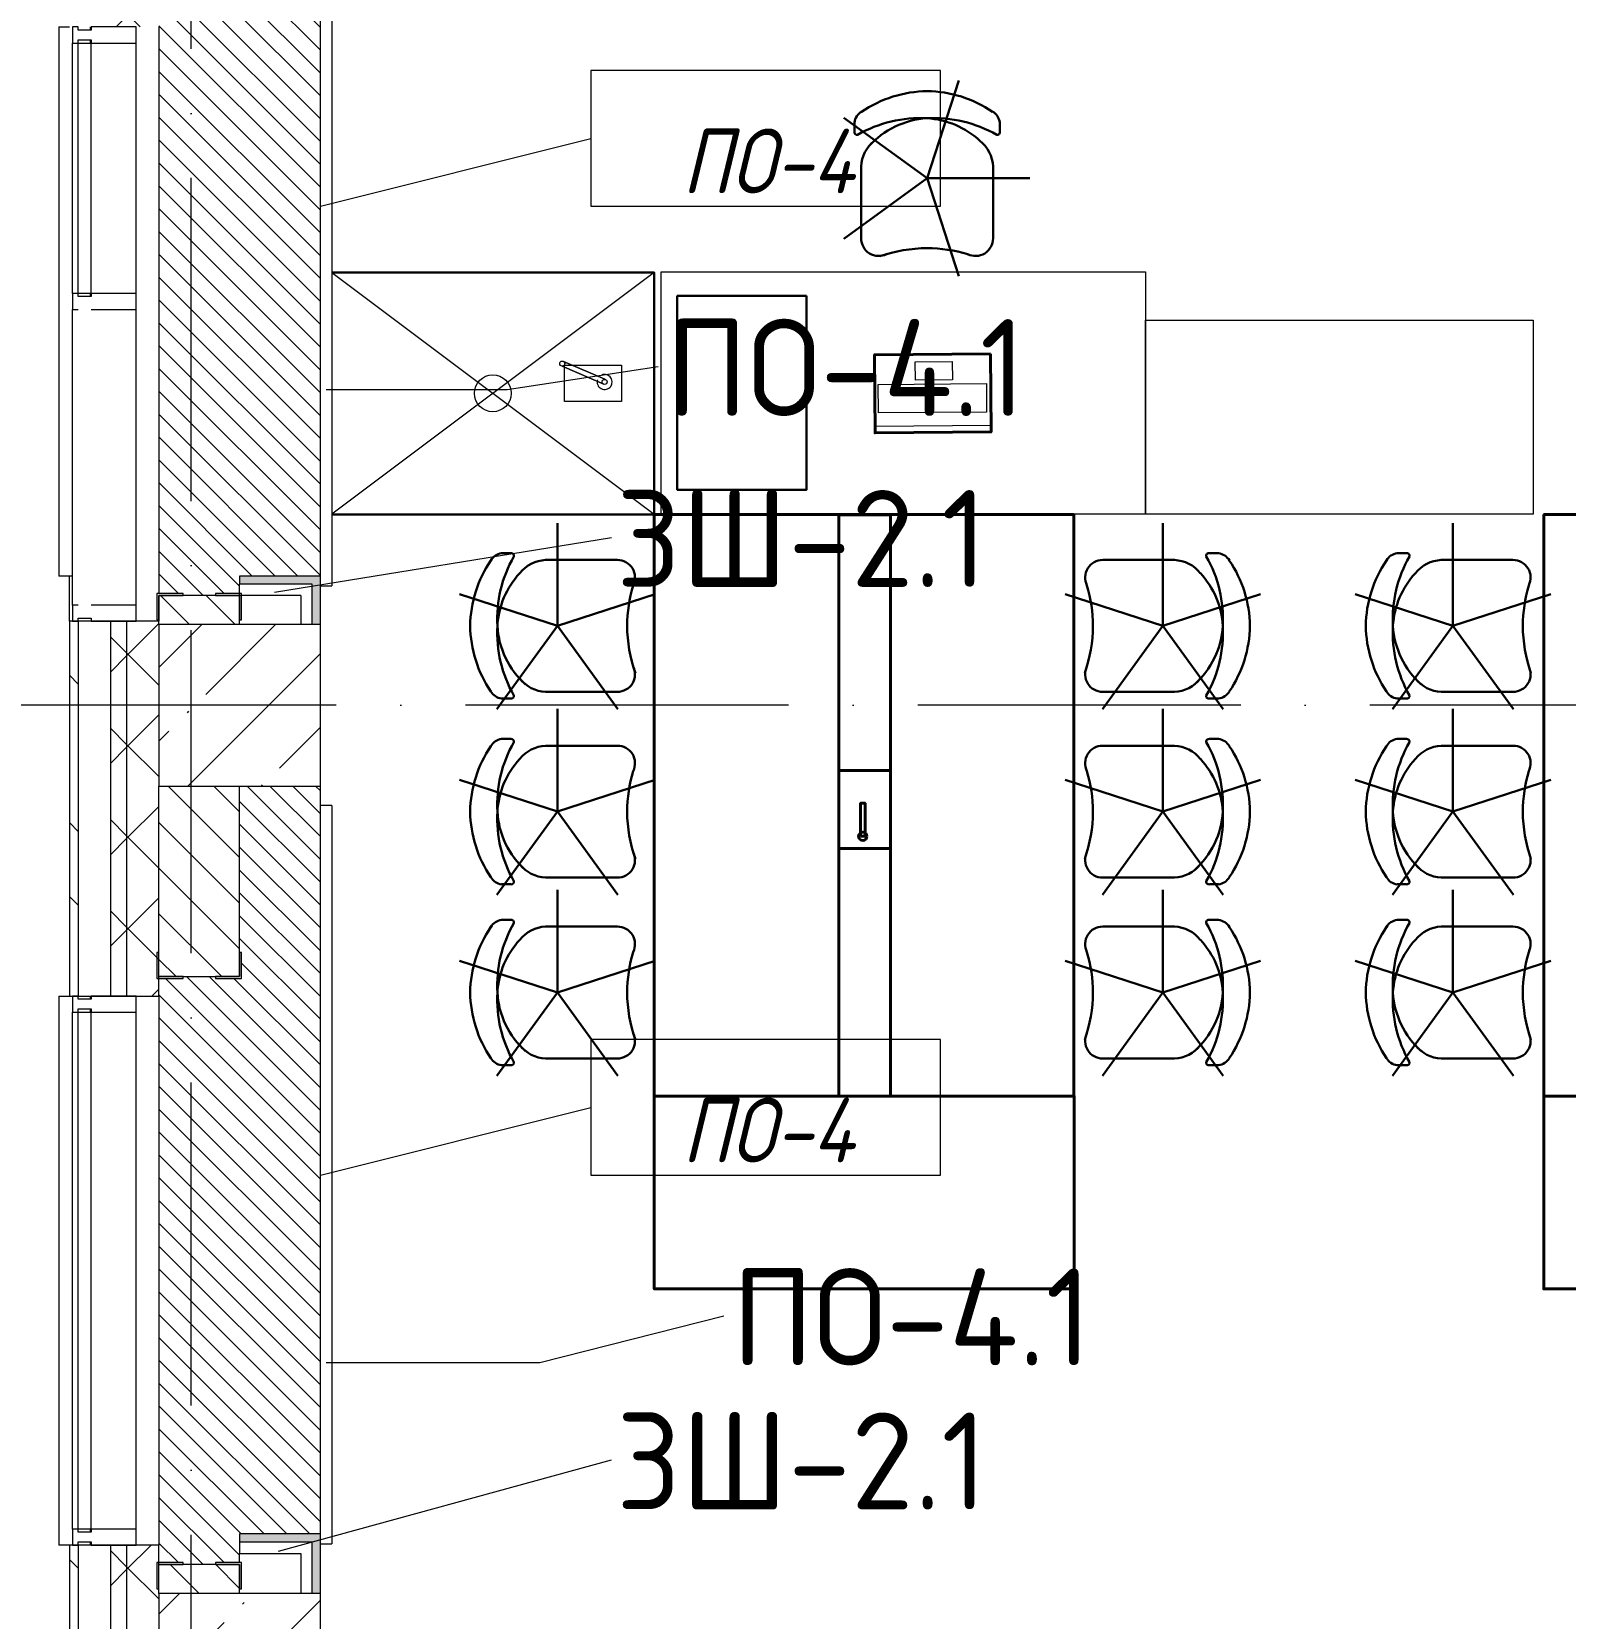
# Model space of a CAD drawing. Header units: millimetres. Extents: x -6467 to 105918, y -7090 to 92481.
# Drawn here: x -2844 to 1905, y 32655 to 37566 of the extents above; entities that cross this region are included whole.
import ezdxf

# ---------------------------------------------------------------- set-up
doc = ezdxf.new("R2010")
doc.units = ezdxf.units.MM
doc.linetypes.add('50_200_ШТРИХ_1Т_ш5_п1_п1_', pattern=[1400, 1000, -200, 0, -200])
doc.linetypes.add('IMPORT-200_ШТРИХ__ш1_п0_6_ _4_', pattern=[128000, 80000, -48000])
for name, color, linetype, lineweight in [('A-FLOR', 7, 'Continuous', 9), ('A-FLOR-IDEN', 7, 'Continuous', 9), ('A-GLAZ', 7, 'Continuous', 5), ('A-GLAZ-CWMG', 7, 'Continuous', 9), ('A-GLAZ-CWMG-1', 7, 'Continuous', 20), ('A-WALL', 7, 'Continuous', 5), ('A-WALL-FNSH-1', 7, 'Continuous', 5), ('A-WALL-IDEN', 7, 'Continuous', 9), ('I-WALL', 7, 'Continuous', 5), ('S-COLS', 7, 'Continuous', 9), ('S-COLS-1', 7, 'Continuous', 5)]:
    doc.layers.add(name, color=color, linetype=linetype, lineweight=lineweight)
for name, color, linetype, lineweight, true_color in [('A-FLOR-PATT-1', 7, 'Continuous', 5, 0xd61c12), ('A-GENM-1', 7, 'Continuous', 9, 0xaaaaaa), ('A-GENM-2', 7, 'Continuous', 20, 0xaaaaaa), ('A-WALL-1', 7, 'Continuous', 5, 0x77b143), ('A-WALL-3', 7, 'Continuous', 5, 0x787878), ('мебель 2 этаж-1', 7, 'Continuous', 40, 0xaaaaaa), ('Оси-3', 7, '50_200_ШТРИХ_1Т_ш5_п1_п1_', 9, 0xaaaaaa), ('ТХ_функционал-15', 7, 'IMPORT-200_ШТРИХ__ш1_п0_6_ _4_', 30, 0xaaaaaa), ('ТХ_функционал-16', 7, 'Continuous', 5, 0xaaaaaa), ('ТХ_функционал-2', 7, 'Continuous', 40, 0xaaaaaa), ('ТХ_функционал-4', 7, 'Continuous', 20, 0xaaaaaa), ('ТХ_функционал-9', 7, 'Continuous', 30, 0xaaaaaa)]:
    doc.layers.add(name, color=color, linetype=linetype, lineweight=lineweight, true_color=true_color)
doc.styles.add('GOST Common', font='GOST_Common.ttf', dxfattribs={"height": 300})
doc.styles.add('GOST Common_I', font='GOST_Common Italic.ttf', dxfattribs={"width": 0.9, "height": 200})
pattern_1 = [(45, (0, 0), (-141.42136, 141.42136), []), (135, (0, 0), (-141.42136, -141.42136), [])]

# ---------------------------------------------------------------- blocks, each defined once
blk = doc.blocks.new('BSC_Колонна _Прямоугольная - 500х500-V59-АИ_План этажа Радиаторы_2')
at = {"layer": 'S-COLS-1'}
h = blk.add_hatch(dxfattribs=at)
h.set_pattern_fill('FP_87', color=256, style=0, pattern_type=2)
h.set_pattern_definition([(45, (2200, -32481.04), (-228.0985, 228.0985), []), (45, (2428.1, -32481.04), (-228.0985, 228.0985), [403.225, -80.645, 6.706, -73.939])])
h.paths.add_polyline_path([(-250, -250), (250, -250), (250, 250), (-250, 250)])
for p, q in [((250, 250), (-250, 250)), ((-250, 250), (-250, -250)), ((250, -250), (250, 250)), ((-250, -250), (250, -250))]:
    blk.add_line(p, q, dxfattribs=at)
blk = doc.blocks.new('BSC_Колонна _Прямоугольная - 500х500-V63-АИ_План этажа Радиаторы_2')
at = {"layer": 'S-COLS-1'}
h = blk.add_hatch(dxfattribs=at)
h.set_pattern_fill('FP_91', color=256, style=0, pattern_type=2)
h.set_pattern_definition([(45, (2200, -35481.04), (-228.0985, 228.0985), []), (45, (2428.1, -35481.04), (-228.0985, 228.0985), [403.225, -80.645, 6.706, -73.939])])
h.paths.add_polyline_path([(-250, -250), (250, -250), (250, 250), (-250, 250), (-250, 107.4)])
for p, q in [((250, 250), (-250, 250)), ((-250, 250), (-250, -250)), ((250, -250), (250, 250)), ((-250, -250), (250, -250))]:
    blk.add_line(p, q, dxfattribs=at)
blk = doc.blocks.new('Прямоугольный импост - Импост структурный с накладкой - 180мм-22437098-АИ_План этажа Радиаторы_2')
at = {"layer": 'A-GLAZ-CWMG-1'}
for p, q in [((-50, 0), (-50, 17)), ((-50, 17), (0, 17)), ((-40, 0), (-50, 0)), ((-40, -40), (-40, 0)), ((0, 0), (-10, 0)), ((-10, 0), (-10, -40)), ((0, 17), (0, 0)), ((-50, -180), (-50, -40)), ((-50, -40), (-40, -40)), ((-10, -40), (0, -40)), ((0, -40), (0, -180)), ((0, -180), (-50, -180))]:
    blk.add_line(p, q, dxfattribs=at)
blk = doc.blocks.new('Прямоугольный импост - Импост структурный с накладкой - 180мм-22437099-АИ_План этажа Радиаторы_2')
at = {"layer": 'A-GLAZ-CWMG-1'}
for p, q in [((0, 17), (-50, 17)), ((-50, 17), (-50, 0)), ((-50, 0), (-40, 0)), ((-40, 0), (-40, -40)), ((-10, -40), (-10, 0)), ((-10, 0), (0, 0)), ((0, 0), (0, 17)), ((-40, -40), (-50, -40)), ((-50, -40), (-50, -180)), ((0, -40), (-10, -40)), ((0, -180), (0, -40)), ((-50, -180), (0, -180))]:
    blk.add_line(p, q, dxfattribs=at)
blk = doc.blocks.new('Прямоугольный импост - Импост структурный с накладкой - 180мм-V235-АИ_План этажа Радиаторы_2')
at = {"layer": 'A-GLAZ-CWMG'}
for p, q in [((-2717, 56231), (-2717, 57831)), ((-2700, 57831), (-2660, 57831)), ((-2700, 56231), (-2700, 57831)), ((-2660, 56231), (-2660, 57831)), ((-2520, 56231), (-2520, 57831)), ((-2660, 56231), (-2700, 56231))]:
    blk.add_line(p, q, dxfattribs=at)
blk = doc.blocks.new('Прямоугольный импост - Импост структурный с накладкой - 180мм-22437111-АИ_План этажа Радиаторы_2')
at = {"layer": 'A-GLAZ-CWMG-1'}
for p, q in [((-50, 0), (-50, 17)), ((-50, 17), (0, 17)), ((0, 0), (-10, 0)), ((-10, 0), (-10, -40)), ((0, 17), (0, 0)), ((-50, -180), (-50, -40)), ((-10, -40), (0, -40)), ((0, -40), (0, -180)), ((0, -180), (-50, -180))]:
    blk.add_line(p, q, dxfattribs=at)
blk = doc.blocks.new('Прямоугольный импост - Импост структурный с накладкой - 180мм-22071093-АИ_План этажа Радиаторы_2')
at = {"layer": 'A-GLAZ-CWMG'}
for p, q in [((23480, 63231), (23480, 64006)), ((23497, 64006), (23537, 64006)), ((23497, 63231), (23497, 64006)), ((23537, 63231), (23537, 64006)), ((23677, 63231), (23677, 64006)), ((23537, 63231), (23497, 63231))]:
    blk.add_line(p, q, dxfattribs=at)
blk = doc.blocks.new('Прямоугольный импост - Импост структурный с накладкой - 180мм-27544299-АИ_План этажа Радиаторы_2')
at = {"layer": 'A-GLAZ-CWMG'}
for p, q in [((-2717, 35791), (-2717, 36706)), ((-2520, 35791), (-2520, 36706))]:
    blk.add_line(p, q, dxfattribs=at)
blk = doc.blocks.new('Прямоугольный импост - Импост структурный с накладкой - 180мм-V237-АИ_План этажа Радиаторы_2')
at = {"layer": 'A-GLAZ-CWMG-1'}
for p, q in [((-25, 0), (-25, 17)), ((-25, 17), (25, 17)), ((-15, 0), (-25, 0)), ((-15, -40), (-15, 0)), ((25, 17), (25, 0)), ((-25, -180), (-25, -40)), ((-25, -40), (-15, -40)), ((25, -40), (25, -180)), ((25, -180), (-25, -180))]:
    blk.add_line(p, q, dxfattribs=at)
blk = doc.blocks.new('Прямоугольный импост - Импост структурный с накладкой - 180мм-22437157-АИ_План этажа Радиаторы_2')
at = {"layer": 'A-GLAZ-CWMG-1'}
for p, q in [((0, 17), (-50, 17)), ((-50, 17), (-50, 0)), ((-50, 0), (-40, 0)), ((-40, 0), (-40, -40)), ((-10, -40), (-10, 0)), ((-10, 0), (0, 0)), ((0, 0), (0, 17)), ((-40, -40), (-50, -40)), ((-50, -40), (-50, -180)), ((0, -40), (-10, -40)), ((0, -180), (0, -40)), ((-50, -180), (0, -180))]:
    blk.add_line(p, q, dxfattribs=at)
blk = doc.blocks.new('Фахверк _газобетон торцы_253 - Фахверк _газобетон торцы_-25571800-АИ_План этажа Радиаторы_2')
at = {"layer": 'A-GENM-2'}
for p, q in [((89406, 11134.7), (89325, 11134.7)), ((89325, 11134.7), (89325, 11128.7)), ((89325, 11128.7), (89400, 11128.7)), ((89400, 11128.7), (89400, 11053.7)), ((89406, 11053.7), (89406, 11134.7)), ((89400, 11053.7), (89406, 11053.7)), ((89400, 10953.7), (89400, 10878.7)), ((89406, 10953.7), (89400, 10953.7)), ((89406, 10872.7), (89406, 10953.7)), ((89400, 10878.7), (89325, 10878.7)), ((89325, 10878.7), (89325, 10872.7)), ((89325, 10872.7), (89406, 10872.7))]:
    blk.add_line(p, q, dxfattribs=at)
blk = doc.blocks.new('Фахверк _газобетон торцы_255 - Фахверк _газобетон торцы_-25571840-АИ_План этажа Радиаторы_2')
at = {"layer": 'A-GENM-2'}
for p, q in [((89406, 11134.7), (89325, 11134.7)), ((89325, 11134.7), (89325, 11128.7)), ((89325, 11128.7), (89400, 11128.7)), ((89400, 11128.7), (89400, 11053.7)), ((89406, 11053.7), (89406, 11134.7)), ((89400, 11053.7), (89406, 11053.7)), ((89400, 10953.7), (89400, 10878.7)), ((89406, 10953.7), (89400, 10953.7)), ((89406, 10872.7), (89406, 10953.7)), ((89400, 10878.7), (89325, 10878.7)), ((89325, 10878.7), (89325, 10872.7)), ((89325, 10872.7), (89406, 10872.7))]:
    blk.add_line(p, q, dxfattribs=at)
blk = doc.blocks.new('Фахверк _газобетон торцы_256 - Фахверк _газобетон торцы_-25571860-АИ_План этажа Радиаторы_2')
at = {"layer": 'A-GENM-2'}
for p, q in [((89406, 11134.7), (89325, 11134.7)), ((89325, 11134.7), (89325, 11128.7)), ((89325, 11128.7), (89400, 11128.7)), ((89400, 11128.7), (89400, 11053.7)), ((89406, 11053.7), (89406, 11134.7)), ((89400, 11053.7), (89406, 11053.7)), ((89400, 10953.7), (89400, 10878.7)), ((89406, 10953.7), (89400, 10953.7)), ((89406, 10872.7), (89406, 10953.7)), ((89400, 10878.7), (89325, 10878.7)), ((89325, 10878.7), (89325, 10872.7)), ((89325, 10872.7), (89406, 10872.7))]:
    blk.add_line(p, q, dxfattribs=at)
blk = doc.blocks.new('Отлив_СКБ - Отлив витража-V400-АИ_План этажа Радиаторы_2')
at = {"layer": 'A-GLAZ'}
for p, q in [((0, 57), (0, 100)), ((1700, 100), (0, 100)), ((1700, 100), (1700, 67)), ((865, 2), (875, 2)), ((1650, 2), (1660, 2)), ((1690, 2), (1700, 2))]:
    blk.add_line(p, q, dxfattribs=at)
blk = doc.blocks.new('Отлив_СКБ - Отлив витража-V396-АИ_План этажа Радиаторы_2')
at = {"layer": 'A-GLAZ'}
for p, q in [((0, 67), (0, 100)), ((1700, 100), (0, 100)), ((1700, 100), (1700, 67)), ((0, 2), (10, 2)), ((40, 2), (50, 2)), ((1650, 2), (1660, 2)), ((1690, 2), (1700, 2))]:
    blk.add_line(p, q, dxfattribs=at)
blk = doc.blocks.new('мебель 2 этаж-28800768-АИ_План этажа Радиаторы_2')
at = {"layer": 'ТХ_функционал-15'}
for p, q in [((2192.1, 38827.5), (1934.7, 38640.5)), ((1047.3, 37441.9), (1234.3, 37184.5)), ((2921.7, 37441.9), (2734.7, 37184.5)), ((3820.3, 37441.9), (4007.3, 37184.5)), ((1047.3, 36866.9), (1234.3, 36609.5)), ((2921.7, 36866.9), (2734.7, 36609.5)), ((3820.3, 36866.9), (4007.3, 36609.5)), ((1047.3, 36306.9), (1234.3, 36049.5)), ((2921.7, 36306.9), (2734.7, 36049.5)), ((3820.3, 36306.9), (4007.3, 36049.5))]:
    blk.add_line(p, q, dxfattribs=at)
at = {"layer": 'ТХ_функционал-15', "flags": 128}
for points in [[(2290.5, 39130.1), (2192.1, 38827.5), (2510.3, 38827.5)], [(2290.5, 38524.9), (2192.1, 38827.5), (1934.7, 39014.5)], [(744.7, 37540.2), (1047.3, 37441.9), (1047.3, 37760.1)], [(3224.3, 37540.2), (2921.7, 37441.9), (2921.7, 37760.1)], [(3517.7, 37540.2), (3820.3, 37441.9), (3820.3, 37760.1)], [(1349.9, 37540.2), (1047.3, 37441.9), (860.3, 37184.5)], [(2619.1, 37540.2), (2921.7, 37441.9), (3108.7, 37184.5)], [(4122.9, 37540.2), (3820.3, 37441.9), (3633.3, 37184.5)], [(744.7, 36965.2), (1047.3, 36866.9), (1047.3, 37185.1)], [(3224.3, 36965.2), (2921.7, 36866.9), (2921.7, 37185.1)], [(3517.7, 36965.2), (3820.3, 36866.9), (3820.3, 37185.1)], [(1349.9, 36965.2), (1047.3, 36866.9), (860.3, 36609.5)], [(2619.1, 36965.2), (2921.7, 36866.9), (3108.7, 36609.5)], [(4122.9, 36965.2), (3820.3, 36866.9), (3633.3, 36609.5)], [(744.7, 36405.2), (1047.3, 36306.9), (1047.3, 36625.1)], [(3224.3, 36405.2), (2921.7, 36306.9), (2921.7, 36625.1)], [(3517.7, 36405.2), (3820.3, 36306.9), (3820.3, 36625.1)], [(1349.9, 36405.2), (1047.3, 36306.9), (860.3, 36049.5)], [(2619.1, 36405.2), (2921.7, 36306.9), (3108.7, 36049.5)], [(4122.9, 36405.2), (3820.3, 36306.9), (3633.3, 36049.5)]]:
    blk.add_lwpolyline(points, dxfattribs=at)
at = {"layer": 'ТХ_функционал-16', "flags": 128}
for points in [[(1065.9, 38260.8), (1194.1, 38205.2)], [(1062, 38245.9), (1191.1, 38190)], [(1246.3, 38136.3), (1069.3, 38136.3), (1069.3, 38249.4), (1246.3, 38249.4), (1246.3, 38136.3), (1069.3, 38136.3), (1069.3, 38249.4), (1246.3, 38249.4)]]:
    blk.add_lwpolyline(points, close=True, dxfattribs=at)
at = {"layer": 'ТХ_функционал-16'}
for centre, radius in [((1062.5, 38253.8), 7.78), ((1062.5, 38253.8), 7.78), ((847.3, 38161.9), 57.1), ((1193.6, 38197.2), 7.78), ((1193.6, 38197.2), 7.78)]:
    blk.add_circle(centre, radius, dxfattribs=at)
blk.add_arc((1193.6, 38197.2), 23.3, 162.9195, 123.9768, dxfattribs=at)
blk.add_arc((1193.6, 38197.2), 23.3, 162.9195, 123.9768, dxfattribs=at)
at = {"layer": 'ТХ_функционал-2', "flags": 128}
for points in [[(2388.4, 38284.2), (2029.4, 38281.5), (2031.2, 38039.5), (2390.2, 38042.2)], [(1985.9, 36790.6), (2000.2, 36790.6), (2000.2, 36892.8), (1985.9, 36892.8)]]:
    blk.add_lwpolyline(points, close=True, dxfattribs=at)
for points in [[(1346.5, 37786.3), (2646.5, 37786.3), (2646.5, 35986.3), (1347.4, 35986.3), (1347.4, 37786.3)], [(2078.8, 37786.2), (1918.9, 37786.2), (1918.9, 35986.3), (2079.1, 35986.3), (2079.1, 37786.2)], [(4100.5, 37786.3), (5400.5, 37786.3), (5400.5, 35986.3), (4101.4, 35986.3), (4101.4, 37786.3)], [(1919.1, 36753.2), (1919.1, 36994), (2079, 36994), (2079, 36753.2), (1919.1, 36753.2)], [(2647.4, 35987.2), (2647.4, 35389.3), (1347.4, 35389.3), (1347.4, 35986.3), (2647.4, 35986.3)], [(5401.4, 35987.2), (5401.4, 35389.3), (4101.4, 35389.3), (4101.4, 35986.3), (5401.4, 35986.3)]]:
    blk.add_lwpolyline(points, dxfattribs=at)
at = {"layer": 'ТХ_функционал-2'}
blk.add_circle((1993, 36790.6), 12.9, dxfattribs=at)
at = {"layer": 'ТХ_функционал-4'}
for p, q in [((1346.5, 38536.3), (348.5, 37787.8)), ((1346.5, 37786.3), (348.5, 38534.8)), ((2390, 38062.4), (2031.1, 38059.7))]:
    blk.add_line(p, q, dxfattribs=at)
at = {"layer": 'ТХ_функционал-4', "flags": 128}
for points in [[(2868.5, 38538.3), (2868.5, 37788.3), (1368.5, 37788.3), (1368.5, 38538.3)], [(2868.5, 37788.3), (2868.5, 38388.3), (4068.5, 38388.3), (4068.5, 37788.3)], [(2270.3, 38203.2), (2155.8, 38202.3), (2155.4, 38259), (2269.9, 38259.9)], [(2376.2, 38103.8), (2041.2, 38101.2), (2040.5, 38189.2), (2375.5, 38191.8)]]:
    blk.add_lwpolyline(points, close=True, dxfattribs=at)
at = {"layer": 'ТХ_функционал-9'}
for p, q in [((1967.1, 38971.9), (1967.1, 39000.2)), ((2417.1, 38971.9), (2417.1, 39000.2)), ((1988, 38863.8), (1988, 38641.6)), ((2396.3, 38863.8), (2396.3, 38641.6)), ((1346.5, 37786.3), (348.5, 37786.3)), ((902.9, 37666.9), (874.6, 37666.9)), ((1011, 37646.1), (1233.1, 37646.1)), ((2958, 37646.1), (2735.8, 37646.1)), ((3066.1, 37666.9), (3094.4, 37666.9)), ((3675.9, 37666.9), (3647.6, 37666.9)), ((3784, 37646.1), (4006.1, 37646.1)), ((1011, 37237.7), (1233.1, 37237.7)), ((2958, 37237.7), (2735.8, 37237.7)), ((3784, 37237.7), (4006.1, 37237.7)), ((902.9, 37216.9), (874.6, 37216.9)), ((3066.1, 37216.9), (3094.4, 37216.9)), ((3675.9, 37216.9), (3647.6, 37216.9)), ((902.9, 37091.9), (874.6, 37091.9)), ((3066.1, 37091.9), (3094.4, 37091.9)), ((3675.9, 37091.9), (3647.6, 37091.9)), ((1011, 37071.1), (1233.1, 37071.1)), ((2958, 37071.1), (2735.8, 37071.1)), ((3784, 37071.1), (4006.1, 37071.1)), ((902.9, 36641.9), (874.6, 36641.9)), ((1011, 36662.7), (1233.1, 36662.7)), ((2958, 36662.7), (2735.8, 36662.7)), ((3066.1, 36641.9), (3094.4, 36641.9)), ((3675.9, 36641.9), (3647.6, 36641.9)), ((3784, 36662.7), (4006.1, 36662.7)), ((902.9, 36531.9), (874.6, 36531.9)), ((1011, 36511.1), (1233.1, 36511.1)), ((2958, 36511.1), (2735.8, 36511.1)), ((3066.1, 36531.9), (3094.4, 36531.9)), ((3675.9, 36531.9), (3647.6, 36531.9)), ((3784, 36511.1), (4006.1, 36511.1)), ((1011, 36102.7), (1233.1, 36102.7)), ((2958, 36102.7), (2735.8, 36102.7)), ((3784, 36102.7), (4006.1, 36102.7)), ((902.9, 36081.9), (874.6, 36081.9)), ((3066.1, 36081.9), (3094.4, 36081.9)), ((3675.9, 36081.9), (3647.6, 36081.9))]:
    blk.add_line(p, q, dxfattribs=at)
at = {"layer": 'ТХ_функционал-9', "flags": 128}
blk.add_lwpolyline([(348.5, 38536.3), (1346.5, 38536.3), (1346.5, 37786.3)], dxfattribs=at)
blk.add_lwpolyline([(1818.7, 38463.3), (1818.7, 37863.3), (1418.7, 37863.3), (1418.7, 38463.3)], close=True, dxfattribs=at)
at = {"layer": 'ТХ_функционал-9'}
for centre, radius, start, end in [((2198.8, 38722.2), 375.4, 91.0242, 123.9491), ((2185.4, 38722.2), 375.4, 56.0509, 88.9758), ((2012.4, 38994.4), 45.6, 120.5654, 172.6683), ((2170.7, 38624), 389.8, 86.8495, 119.829), ((2207, 38750.8), 262.9, 93.2504, 138.1979), ((2213.6, 38624), 389.8, 60.171, 93.1505), ((2177.7, 38752.7), 260.9, 47.1011, 86.8345), ((2371.9, 38994.4), 45.6, 7.3317, 59.4346), ((1975.3, 38970.3), 8.29, 169.2228, 280.6014), ((2409, 38970.3), 8.29, 259.3986, 10.7772), ((2095.8, 38859.1), 107.9, 128.2526, 177.5199), ((2288.5, 38859.1), 107.9, 2.4801, 51.7474), ((2042.4, 38641.5), 54.5, 179.9013, 296.365), ((2196.7, 38151.3), 460.2, 90.5674, 109.1412), ((2187.6, 38151.3), 460.2, 73.5816, 89.4326), ((2341.8, 38641.5), 54.5, 243.635, 0.0987), ((1152.6, 37435.2), 375.4, 146.0509, 178.9758), ((880.4, 37621.6), 45.6, 97.3317, 149.4346), ((1250.8, 37463.3), 389.8, 150.171, 183.1505), ((904.5, 37658.7), 8.29, 349.3986, 100.7772), ((1015.7, 37538.2), 107.9, 92.4801, 141.7474), ((1233.2, 37591.6), 54.5, 333.635, 90.0987), ((2735.8, 37591.6), 54.5, 89.9013, 206.365), ((2953.3, 37538.2), 107.9, 38.2526, 87.5199), ((3064.5, 37658.7), 8.29, 79.2228, 190.6014), ((2718.2, 37463.3), 389.8, 356.8495, 29.829), ((3088.6, 37621.6), 45.6, 30.5654, 82.6683), ((2816.4, 37435.2), 375.4, 1.0242, 33.9491), ((3925.6, 37435.2), 375.4, 146.0509, 178.9758), ((3653.4, 37621.6), 45.6, 97.3317, 149.4346), ((4023.8, 37463.3), 389.8, 150.171, 183.1505), ((3677.5, 37658.7), 8.29, 349.3986, 100.7772), ((3788.7, 37538.2), 107.9, 92.4801, 141.7474), ((4006.2, 37591.6), 54.5, 333.635, 90.0987), ((1122, 37427.5), 260.9, 137.1011, 176.8345), ((2847, 37427.5), 260.9, 3.1655, 42.8989), ((3895, 37427.5), 260.9, 137.1011, 176.8345), ((1723.5, 37437.3), 460.2, 163.5816, 179.4326), ((2245.5, 37437.3), 460.2, 0.5674, 16.4184), ((4496.5, 37437.3), 460.2, 163.5816, 179.4326), ((1152.6, 37448.6), 375.4, 181.0242, 213.9491), ((1250.8, 37420.5), 389.8, 176.8495, 209.829), ((1124, 37456.8), 262.9, 183.2504, 228.1979), ((1723.5, 37446.4), 460.2, 180.5674, 199.1412), ((2245.5, 37446.4), 460.2, 340.8588, 359.4326), ((2845, 37456.8), 262.9, 311.8021, 356.7496), ((2718.2, 37420.5), 389.8, 330.171, 3.1505), ((2816.4, 37448.6), 375.4, 326.0509, 358.9758), ((3925.6, 37448.6), 375.4, 181.0242, 213.9491), ((4023.8, 37420.5), 389.8, 176.8495, 209.829), ((3897, 37456.8), 262.9, 183.2504, 228.1979), ((4496.5, 37446.4), 460.2, 180.5674, 199.1412), ((1015.7, 37345.5), 107.9, 218.2526, 267.5199), ((1233.2, 37292.2), 54.5, 269.9013, 26.365), ((2735.8, 37292.2), 54.5, 153.635, 270.0987), ((2953.3, 37345.5), 107.9, 272.4801, 321.7474), ((3788.7, 37345.5), 107.9, 218.2526, 267.5199), ((4006.2, 37292.2), 54.5, 269.9013, 26.365), ((880.4, 37262.1), 45.6, 210.5654, 262.6683), ((3088.6, 37262.1), 45.6, 277.3317, 329.4346), ((3653.4, 37262.1), 45.6, 210.5654, 262.6683), ((904.5, 37225), 8.29, 259.2228, 10.6014), ((3064.5, 37225), 8.29, 169.3986, 280.7772), ((3677.5, 37225), 8.29, 259.2228, 10.6014), ((880.4, 37046.6), 45.6, 97.3317, 149.4346), ((1250.8, 36888.3), 389.8, 150.171, 183.1505), ((904.5, 37083.7), 8.29, 349.3986, 100.7772), ((3064.5, 37083.7), 8.29, 79.2228, 190.6014), ((2718.2, 36888.3), 389.8, 356.8495, 29.829), ((3088.6, 37046.6), 45.6, 30.5654, 82.6683), ((3653.4, 37046.6), 45.6, 97.3317, 149.4346), ((4023.8, 36888.3), 389.8, 150.171, 183.1505), ((3677.5, 37083.7), 8.29, 349.3986, 100.7772), ((1152.6, 36860.2), 375.4, 146.0509, 178.9758), ((1015.7, 36963.2), 107.9, 92.4801, 141.7474), ((1233.2, 37016.6), 54.5, 333.635, 90.0987), ((2735.8, 37016.6), 54.5, 89.9013, 206.365), ((2953.3, 36963.2), 107.9, 38.2526, 87.5199), ((2816.4, 36860.2), 375.4, 1.0242, 33.9491), ((3925.6, 36860.2), 375.4, 146.0509, 178.9758), ((3788.7, 36963.2), 107.9, 92.4801, 141.7474), ((4006.2, 37016.6), 54.5, 333.635, 90.0987), ((1122, 36852.5), 260.9, 137.1011, 176.8345), ((1723.5, 36862.3), 460.2, 163.5816, 179.4326), ((2245.5, 36862.3), 460.2, 0.5674, 16.4184), ((2847, 36852.5), 260.9, 3.1655, 42.8989), ((3895, 36852.5), 260.9, 137.1011, 176.8345), ((4496.5, 36862.3), 460.2, 163.5816, 179.4326), ((1152.6, 36873.6), 375.4, 181.0242, 213.9491), ((1250.8, 36845.5), 389.8, 176.8495, 209.829), ((1124, 36881.8), 262.9, 183.2504, 228.1979), ((1723.5, 36871.4), 460.2, 180.5674, 199.1412), ((2245.5, 36871.4), 460.2, 340.8588, 359.4326), ((2845, 36881.8), 262.9, 311.8021, 356.7496), ((2718.2, 36845.5), 389.8, 330.171, 3.1505), ((2816.4, 36873.6), 375.4, 326.0509, 358.9758), ((3925.6, 36873.6), 375.4, 181.0242, 213.9491), ((4023.8, 36845.5), 389.8, 176.8495, 209.829), ((3897, 36881.8), 262.9, 183.2504, 228.1979), ((4496.5, 36871.4), 460.2, 180.5674, 199.1412), ((1233.2, 36717.2), 54.5, 269.9013, 26.365), ((2735.8, 36717.2), 54.5, 153.635, 270.0987), ((4006.2, 36717.2), 54.5, 269.9013, 26.365), ((1015.7, 36770.5), 107.9, 218.2526, 267.5199), ((2953.3, 36770.5), 107.9, 272.4801, 321.7474), ((3788.7, 36770.5), 107.9, 218.2526, 267.5199), ((880.4, 36687.1), 45.6, 210.5654, 262.6683), ((904.5, 36650), 8.29, 259.2228, 10.6014), ((3064.5, 36650), 8.29, 169.3986, 280.7772), ((3088.6, 36687.1), 45.6, 277.3317, 329.4346), ((3653.4, 36687.1), 45.6, 210.5654, 262.6683), ((3677.5, 36650), 8.29, 259.2228, 10.6014), ((1152.6, 36300.2), 375.4, 146.0509, 178.9758), ((880.4, 36486.6), 45.6, 97.3317, 149.4346), ((1250.8, 36328.3), 389.8, 150.171, 183.1505), ((904.5, 36523.7), 8.29, 349.3986, 100.7772), ((1015.7, 36403.2), 107.9, 92.4801, 141.7474), ((1233.2, 36456.6), 54.5, 333.635, 90.0987), ((2735.8, 36456.6), 54.5, 89.9013, 206.365), ((2953.3, 36403.2), 107.9, 38.2526, 87.5199), ((3064.5, 36523.7), 8.29, 79.2228, 190.6014), ((2718.2, 36328.3), 389.8, 356.8495, 29.829), ((3088.6, 36486.6), 45.6, 30.5654, 82.6683), ((2816.4, 36300.2), 375.4, 1.0242, 33.9491), ((3925.6, 36300.2), 375.4, 146.0509, 178.9758), ((3653.4, 36486.6), 45.6, 97.3317, 149.4346), ((4023.8, 36328.3), 389.8, 150.171, 183.1505), ((3677.5, 36523.7), 8.29, 349.3986, 100.7772), ((3788.7, 36403.2), 107.9, 92.4801, 141.7474), ((4006.2, 36456.6), 54.5, 333.635, 90.0987), ((1122, 36292.5), 260.9, 137.1011, 176.8345), ((2847, 36292.5), 260.9, 3.1655, 42.8989), ((3895, 36292.5), 260.9, 137.1011, 176.8345), ((1723.5, 36302.3), 460.2, 163.5816, 179.4326), ((2245.5, 36302.3), 460.2, 0.5674, 16.4184), ((4496.5, 36302.3), 460.2, 163.5816, 179.4326), ((1152.6, 36313.6), 375.4, 181.0242, 213.9491), ((1250.8, 36285.5), 389.8, 176.8495, 209.829), ((1124, 36321.8), 262.9, 183.2504, 228.1979), ((1723.5, 36311.4), 460.2, 180.5674, 199.1412), ((2245.5, 36311.4), 460.2, 340.8588, 359.4326), ((2845, 36321.8), 262.9, 311.8021, 356.7496), ((2718.2, 36285.5), 389.8, 330.171, 3.1505), ((2816.4, 36313.6), 375.4, 326.0509, 358.9758), ((3925.6, 36313.6), 375.4, 181.0242, 213.9491), ((4023.8, 36285.5), 389.8, 176.8495, 209.829), ((3897, 36321.8), 262.9, 183.2504, 228.1979), ((4496.5, 36311.4), 460.2, 180.5674, 199.1412), ((1233.2, 36157.2), 54.5, 269.9013, 26.365), ((2735.8, 36157.2), 54.5, 153.635, 270.0987), ((4006.2, 36157.2), 54.5, 269.9013, 26.365), ((880.4, 36127.1), 45.6, 210.5654, 262.6683), ((1015.7, 36210.5), 107.9, 218.2526, 267.5199), ((2953.3, 36210.5), 107.9, 272.4801, 321.7474), ((3088.6, 36127.1), 45.6, 277.3317, 329.4346), ((3653.4, 36127.1), 45.6, 210.5654, 262.6683), ((3788.7, 36210.5), 107.9, 218.2526, 267.5199), ((904.5, 36090), 8.29, 259.2228, 10.6014), ((3064.5, 36090), 8.29, 169.3986, 280.7772), ((3677.5, 36090), 8.29, 259.2228, 10.6014)]:
    blk.add_arc(centre, radius, start, end, dxfattribs=at)
blk = doc.blocks.new('AAR_СКБ_Марка_Перекрытия_1 мм - Марка пола-27961726-АИ_План этажа Радиаторы_2')
at = {"layer": 'A-FLOR-IDEN'}
for p, q in [((2.723, 2.101), (-2.69, 2.101)), ((-2.69, 2.101), (-2.69, 0)), ((2.723, 0), (2.723, 2.101)), ((-2.69, 0), (2.723, 0))]:
    blk.add_line(p, q, dxfattribs=at)

msp = doc.modelspace()

# ---------------------------------------------------------------- hatches: boundary and pattern name
at = {"layer": 'A-FLOR-PATT-1'}
h = msp.add_hatch(dxfattribs=at)
h.set_pattern_fill('FP_260', color=256, style=0, pattern_type=2)
h.set_pattern_definition([(315, (-2200, 36980.87), (35.3553, 35.3553), [])])
h.paths.add_polyline_path([(-2275, 35821), (-2275, 35827), (-2200, 35827), (-2200, 35881), (-1950, 35881), (-1950, 38230.7), (-2200, 38230.7), (-2200, 37716), (-2194, 37716), (-2194, 37635), (-2275, 37635), (-2275, 37641), (-2375, 37641), (-2375, 37635), (-2450, 37635), (-2450, 35827), (-2375, 35827), (-2375, 35821)])
h = msp.add_hatch(dxfattribs=at)
h.set_pattern_fill('FP_261', color=256, style=0, pattern_type=2)
h.set_pattern_definition([(315, (-2200, 33981.04), (35.3553, 35.3553), [])])
h.paths.add_polyline_path([(-2275, 32821), (-2275, 32827), (-2200, 32827), (-2200, 32915.6), (-1950, 32915.6), (-1950, 35231), (-2200, 35231), (-2200, 34716), (-2194, 34716), (-2194, 34635), (-2275, 34635), (-2275, 34641), (-2375, 34641), (-2375, 34635), (-2450, 34635), (-2450, 32827), (-2375, 32827), (-2375, 32821)])
at = {"layer": 'A-WALL'}
h = msp.add_hatch(dxfattribs=at)
h.set_pattern_fill('FP_125', color=256, style=0, pattern_type=2)
h.set_pattern_definition(pattern_1)
h.paths.add_polyline_path([(-2600, -2019), (-2550, -2019), (-2550, 7081.1), (-2600, 7081.1), (-2600, -1919)])
h.paths.add_polyline_path([(-2600, 8781.1), (-2550, 8781.1), (-2550, 11881), (-2600, 11881), (-2600, 8839.1)])
h.paths.add_polyline_path([(-2569.8, 13581), (-2550, 13581), (-2550, 15031), (-2600, 15031), (-2600, 13581)])
h.paths.add_polyline_path([(-2569.8, 16731), (-2550, 16731), (-2550, 17881), (-2600, 17881), (-2600, 16731)])
h.paths.add_polyline_path([(-2569.8, 19581), (-2550, 19581), (-2550, 20881), (-2600, 20881), (-2600, 19581)])
h.paths.add_polyline_path([(-2569.8, 22581), (-2550, 22581), (-2550, 23881), (-2600, 23881), (-2600, 22581)])
h.paths.add_polyline_path([(-2569.8, 25581), (-2550, 25581), (-2550, 26881), (-2600, 26881), (-2600, 25581)])
h.paths.add_polyline_path([(-2550, 28581), (-2550, 29881), (-2600, 29881), (-2600, 28581)])
h.paths.add_polyline_path([(-2600, 31581), (-2550, 31581), (-2550, 32881), (-2600, 32881), (-2600, 32068.8)])
h.paths.add_polyline_path([(-2569.8, 34581), (-2550, 34581), (-2550, 35741), (-2600, 35741), (-2600, 34581)])
h.paths.add_polyline_path([(-2600, 37581), (-2550, 37581), (-2550, 38981), (-2600, 38981), (-2600, 37700.2)])
h.paths.add_polyline_path([(-2569.8, 40681), (-2550, 40681), (-2550, 41881), (-2600, 41881), (-2600, 40681)])
h.paths.add_polyline_path([(-2569.8, 43581), (-2550, 43581), (-2550, 44881), (-2600, 44881), (-2600, 43581)])
h.paths.add_polyline_path([(-2600, 46581), (-2550, 46581), (-2550, 47881), (-2600, 47881), (-2600, 46851.3)])
h = msp.add_hatch(dxfattribs=at)
h.set_pattern_fill('FP_125', color=256, style=0, pattern_type=2)
h.set_pattern_definition(pattern_1)
h.paths.add_polyline_path([(-2450, -1919), (-2450, 7081.1), (-2550, 7081.1), (-2550, -1919)])
h.paths.add_polyline_path([(-2550, 8781.1), (-2450, 8781.1), (-2450, 11881), (-2550, 11881), (-2550, 8839.1)])
h.paths.add_polyline_path([(-2450, 13581), (-2450, 15031), (-2550, 15031), (-2550, 13581)])
h.paths.add_polyline_path([(-2450, 16731), (-2450, 17881), (-2550, 17881), (-2550, 16731)])
h.paths.add_polyline_path([(-2550, 19581), (-2450, 19581), (-2450, 20881), (-2550, 20881), (-2550, 20102)])
h.paths.add_polyline_path([(-2550, 22581), (-2450, 22581), (-2450, 23881), (-2550, 23881), (-2550, 22917.7)])
h.paths.add_polyline_path([(-2550, 25581), (-2450, 25581), (-2450, 26881), (-2550, 26881), (-2550, 25733.4)])
h.paths.add_polyline_path([(-2450, 28581), (-2450, 29881), (-2550, 29881), (-2550, 28581)])
h.paths.add_polyline_path([(-2450, 31581), (-2450, 32881), (-2550, 32881), (-2550, 31581)])
h.paths.add_polyline_path([(-2450, 34581), (-2450, 35741), (-2550, 35741), (-2550, 34581)])
h.paths.add_polyline_path([(-2450, 37581), (-2450, 38981), (-2550, 38981), (-2550, 37581)])
h.paths.add_polyline_path([(-2550, 40681), (-2450, 40681), (-2450, 41881), (-2550, 41881), (-2550, 41219.9)])
h.paths.add_polyline_path([(-2450, 43581), (-2450, 44881), (-2550, 44881), (-2550, 43581)])
h.paths.add_polyline_path([(-2550, 46581), (-2450, 46581), (-2450, 47831), (-2550, 47831), (-2550, 46851.3)])
at = {"layer": 'A-WALL-1'}
for points in [[(-1975, 35856), (-1975, 35881), (-2200, 35881), (-2200, 35856), (-2010, 35856)], [(-1950, 35731), (-1950, 35881), (-1975, 35881), (-1975, 35731)], [(-1975, 32890.6), (-1950, 32890.6), (-1950, 32915.6), (-2200, 32915.6), (-2200, 32890.6), (-2154.5, 32890.6)], [(-1950, 32731), (-1950, 32890.6), (-1975, 32890.6), (-1975, 32731)]]:
    msp.add_hatch(color=256, dxfattribs=at).paths.add_polyline_path(points)
at = {"layer": 'A-WALL-3'}
h = msp.add_hatch(dxfattribs=at)
h.set_pattern_fill('FP_124', color=256, style=0, pattern_type=2)
h.set_pattern_definition([(135, (0, 0), (-342.148, -342.148), []), (135, (228.1, 0), (-342.148, -342.148), [])])
h.paths.add_polyline_path([(-2700, -2169), (-2700, 7081.1), (-2727, 7081.1), (-2727, -2169)])
h.paths.add_polyline_path([(-2700, 8781.1), (-2700, 11881), (-2727, 11881), (-2727, 8781.1)])
h.paths.add_polyline_path([(-2727, 13581), (-2700, 13581), (-2700, 15031), (-2727, 15031), (-2727, 13766.6)])
h.paths.add_polyline_path([(-2727, 16731), (-2700, 16731), (-2700, 17881), (-2727, 17881), (-2727, 17286.3)])
h.paths.add_polyline_path([(-2700, 19581), (-2700, 20881), (-2727, 20881), (-2727, 19581)])
h.paths.add_polyline_path([(-2700, 22581), (-2700, 23881), (-2727, 23881), (-2727, 22581)])
h.paths.add_polyline_path([(-2727, 25581), (-2700, 25581), (-2700, 26881), (-2727, 26881), (-2727, 25733.4)])
h.paths.add_polyline_path([(-2727, 28581), (-2700, 28581), (-2700, 29881), (-2727, 29881), (-2727, 29253.1)])
h.paths.add_polyline_path([(-2700, 31581), (-2700, 32881), (-2727, 32881), (-2727, 31581)])
h.paths.add_polyline_path([(-2700, 34581), (-2700, 35741), (-2727, 35741), (-2727, 34581)])
h.paths.add_polyline_path([(-2727, 37581), (-2700, 37581), (-2700, 38981), (-2727, 38981), (-2727, 37700.2)])
h.paths.add_polyline_path([(-2727, 40681), (-2700, 40681), (-2700, 41881), (-2727, 41881), (-2727, 41219.9)])
h.paths.add_polyline_path([(-2727, 43581), (-2700, 43581), (-2700, 44881), (-2727, 44881), (-2727, 44035.6)])
h.paths.add_polyline_path([(-2700, 46581), (-2700, 48008), (-2727, 48008), (-2727, 46581)])
at = {"layer": 'I-WALL'}
h = msp.add_hatch(dxfattribs=at)
h.set_pattern_fill('FP_2', color=256, style=0, pattern_type=2)
h.set_pattern_definition([(135, (0, 0), (-70.71068, -70.71068), [])])
h.paths.add_polyline_path([(-2200, 5821), (-2200, 5831), (-2450, 5831), (-2450, 5821)])
h.paths.add_polyline_path([(-2450, 6331), (-2200, 6331), (-2200, 6441), (-2450, 6441)])
h.paths.add_polyline_path([(-2450, 6476), (-2200, 6476), (-2200, 7021), (-2450, 7021), (-2450, 6727.3)])
h.paths.add_polyline_path([(-2450, 8841), (-2200, 8841), (-2200, 10181), (-2450, 10181), (-2450, 9543)])
h.paths.add_polyline_path([(-2450, 10216), (-2200, 10216), (-2200, 11821), (-2450, 11821), (-2450, 10950.9)])
h.paths.add_polyline_path([(-2200, 13641), (-2200, 14971), (-2450, 14971), (-2450, 13641)])
h.paths.add_polyline_path([(-2450, 16791), (-2200, 16791), (-2200, 17821), (-2450, 17821), (-2450, 17286.3)])
h.paths.add_polyline_path([(-2450, 19641), (-2200, 19641), (-2200, 20821), (-2450, 20821), (-2450, 20102)])
h.paths.add_polyline_path([(-2200, 22641), (-2200, 23031), (-2450, 23031), (-2450, 22641)])
h.paths.add_polyline_path([(-2200, 23066), (-2200, 23821), (-2450, 23821), (-2450, 23066)])
h.paths.add_polyline_path([(-2450, 25641), (-2200, 25641), (-2200, 26056), (-2450, 26056), (-2450, 25733.4)])
h.paths.add_polyline_path([(-2450, 26091), (-2200, 26091), (-2200, 26206), (-2450, 26206)])
h.paths.add_polyline_path([(-2450, 32206), (-2200, 32206), (-2200, 32231), (-2450, 32231)])
h.paths.add_polyline_path([(-2200, 32731), (-2200, 32821), (-2450, 32821), (-2450, 32731), (-2413.4, 32731)])
h.paths.add_polyline_path([(-2450, 34641), (-2200, 34641), (-2200, 35231), (-2450, 35231), (-2450, 34884.5)])
h.paths.add_polyline_path([(-2200, 35731), (-2200, 35821), (-2450, 35821), (-2450, 35731), (-2219.1, 35731)])
h.paths.add_polyline_path([(-2450, 37641), (-2200, 37641), (-2200, 38230.7), (-2450, 38230.7), (-2450, 37700.2)])
h.paths.add_polyline_path([(-2450, 38730.7), (-2200, 38730.7), (-2200, 38861), (-2450, 38861)])
h.paths.add_polyline_path([(-2450, 38896), (-2200, 38896), (-2200, 38921), (-2450, 38921)])
h.paths.add_polyline_path([(-2200, 40741), (-2200, 41821), (-2450, 41821), (-2450, 40741)])
h.paths.add_polyline_path([(-2200, 43641), (-2200, 44346), (-2450, 44346), (-2450, 43641)])
h.paths.add_polyline_path([(-2450, 44381), (-2200, 44381), (-2200, 44821), (-2450, 44821), (-2450, 44739.5)])
h.paths.add_polyline_path([(-2200, 46641), (-2200, 47231), (-2450, 47231), (-2450, 46641)])

# ---------------------------------------------------------------- linework, layer by layer
at = {"layer": 'A-FLOR'}
for p, q in [((-1950, 35881), (-1950, 38230.7)), ((-2450, 37581), (-2450, 35827)), ((-1950, 32915.6), (-1950, 35231)), ((-2450, 34581), (-2450, 32881)), ((-2200, 32827), (-2200, 32855.6))]:
    msp.add_line(p, q, dxfattribs=at)
at = {"layer": 'A-FLOR-IDEN'}
for p, q in [((-1950, 37025.9), (-1112.2, 37236)), ((-1950, 34026), (-1112.2, 34236.2))]:
    msp.add_line(p, q, dxfattribs=at)
at = {"layer": 'A-WALL'}
for p, q in [((-1915, 38170.7), (-1915, 35851)), ((-2727, 35741), (-2727, 35881)), ((-2200, 35731), (-2200, 35856)), ((-1975, 35856), (-2200, 35856)), ((-1975, 35731), (-1975, 35856)), ((-2010, 35821), (-2450, 35821)), ((-2450, 35821), (-2450, 35741)), ((-2010, 35821), (-2010, 35731)), ((-1950, 35851), (-1915, 35851)), ((-2700, 35741), (-2700, 34581)), ((-2600, 35741), (-2600, 34581)), ((-2550, 35741), (-2550, 34581)), ((-2200, 34641), (-2200, 35231)), ((-1915, 35171), (-1950, 35171)), ((-1915, 35171), (-1915, 32885.6)), ((-2450, 34641), (-2200, 34641)), ((-2700, 32881), (-2700, 31581)), ((-2600, 32881), (-2600, 31581)), ((-2550, 32881), (-2550, 31581)), ((-2200, 32890.6), (-2200, 32855.6)), ((-1975, 32890.6), (-2200, 32890.6)), ((-1975, 32731), (-1975, 32890.6)), ((-1950, 32885.6), (-1915, 32885.6)), ((-2200, 32821), (-2450, 32821)), ((-2200, 32855.6), (-2010, 32855.6)), ((-2200, 32731), (-2200, 32821)), ((-2010, 32855.6), (-2010, 32731))]:
    msp.add_line(p, q, dxfattribs=at)
at = {"layer": 'A-WALL-FNSH-1'}
for p, q in [((-1950, 35881), (-2200, 35881)), ((-2200, 35881), (-2200, 35856)), ((-1950, 35731), (-1950, 35881)), ((-2450, 35741), (-2727, 35741)), ((-2727, 35741), (-2727, 34581)), ((-2450, 35731), (-2450, 35741)), ((-2450, 34581), (-2450, 35231)), ((-2727, 34581), (-2450, 34581)), ((-1950, 32915.6), (-2200, 32915.6)), ((-2200, 32915.6), (-2200, 32890.6)), ((-1950, 32731), (-1950, 32915.6)), ((-2450, 32881), (-2727, 32881)), ((-2727, 32881), (-2727, 31581)), ((-2450, 32731), (-2450, 32881))]:
    msp.add_line(p, q, dxfattribs=at)
at = {"layer": 'A-WALL-IDEN'}
for p, q in [((-1372.1, 36458.3), (-904.3, 36530)), ((-1932.5, 36458.3), (-1372.1, 36458.3)), ((-2092.4, 35830.9), (-1048.3, 36000.7)), ((-1270.2, 33446.5), (-700.7, 33591)), ((-1932.5, 33446.5), (-1270.2, 33446.5)), ((-2079.8, 32862), (-1048.3, 33145))]:
    msp.add_line(p, q, dxfattribs=at)
at = {"layer": 'Оси-3'}
for p, q in [((-2350, -5889.7), (-2350, 91281)), ((7900, 35481), (-5267.3, 35481))]:
    msp.add_line(p, q, dxfattribs=at)

# ---------------------------------------------------------------- block references
at = {"layer": 'A-FLOR-IDEN', "xscale": 199.9999999999999, "yscale": 199.9999999999999, "zscale": 199.9999999999999}
for p in [(-574.3, 37025.9), (-574.3, 34026)]:
    msp.add_blockref('AAR_СКБ_Марка_Перекрытия_1 мм - Марка пола-27961726-АИ_План этажа Радиаторы_2', p, dxfattribs=at)
at = {"layer": 'A-GENM-1'}
for name, p, rotation in [('Фахверк _газобетон торцы_253 - Фахверк _газобетон торцы_-25571800-АИ_План этажа Радиаторы_2', (8678.7, -53579), 89.99999999999974), ('Фахверк _газобетон торцы_256 - Фахверк _газобетон торцы_-25571860-АИ_План этажа Радиаторы_2', (-13328.7, 124041), 270.0000000000001), ('Фахверк _газобетон торцы_255 - Фахверк _газобетон торцы_-25571840-АИ_План этажа Радиаторы_2', (8678.7, -56579), 89.99999999999974)]:
    msp.add_blockref(name, p, dxfattribs=dict(at, rotation=rotation))
at = {"layer": 'A-GLAZ', "rotation": 89.99999999999937}
for name, p in [('Отлив_СКБ - Отлив витража-V400-АИ_План этажа Радиаторы_2', (-2660, 35881)), ('Отлив_СКБ - Отлив витража-V396-АИ_План этажа Радиаторы_2', (-2660, 32881))]:
    msp.add_blockref(name, p, dxfattribs=at)
at = {"layer": 'A-GLAZ-CWMG', "rotation": 89.99999999999775}
for name, p in [('Прямоугольный импост - Импост структурный с накладкой - 180мм-22437157-АИ_План этажа Радиаторы_2', (-2700, 37581)), ('Прямоугольный импост - Импост структурный с накладкой - 180мм-22437099-АИ_План этажа Радиаторы_2', (-2700, 34581))]:
    msp.add_blockref(name, p, dxfattribs=at)
at = {"layer": 'A-GLAZ-CWMG'}
for name, p in [('Прямоугольный импост - Импост структурный с накладкой - 180мм-22071093-АИ_План этажа Радиаторы_2', (-26197, -26475)), ('Прямоугольный импост - Импост структурный с накладкой - 180мм-27544299-АИ_План этажа Радиаторы_2', (0, 0)), ('Прямоугольный импост - Импост структурный с накладкой - 180мм-V235-АИ_План этажа Радиаторы_2', (0, -23300))]:
    msp.add_blockref(name, p, dxfattribs=at)
at = {"layer": 'A-GLAZ-CWMG', "extrusion": (0, 0, -1), "rotation": 270.0000000000022}
for name, p in [('Прямоугольный импост - Импост структурный с накладкой - 180мм-V237-АИ_План этажа Радиаторы_2', (2700, 36731)), ('Прямоугольный импост - Импост структурный с накладкой - 180мм-22437111-АИ_План этажа Радиаторы_2', (2700, 35741)), ('Прямоугольный импост - Импост структурный с накладкой - 180мм-22437098-АИ_План этажа Радиаторы_2', (2700, 32881))]:
    msp.add_blockref(name, p, dxfattribs=at)
at = {"layer": 'S-COLS'}
for name, p in [('BSC_Колонна _Прямоугольная - 500х500-V63-АИ_План этажа Радиаторы_2', (-2200, 35481)), ('BSC_Колонна _Прямоугольная - 500х500-V59-АИ_План этажа Радиаторы_2', (-2200, 32481))]:
    msp.add_blockref(name, p, dxfattribs=at)
at = {"layer": 'мебель 2 этаж-1'}
msp.add_blockref('мебель 2 этаж-28800768-АИ_План этажа Радиаторы_2', (-2263.5, -1715.2), dxfattribs=at)

# ---------------------------------------------------------------- texts
at = {"layer": 'A-FLOR-IDEN', "char_height": 200, "width": 572.4, "attachment_point": 5, "line_spacing_factor": 1.022766, "style": 'GOST Common_I'}
for insert in [(-564.1, 37165.7), (-564.1, 34165.8)]:
    msp.add_mtext('\\pt180,360,540,720,900,1080,1260,1440,1620,1800,1980,2160,2340,2520,2700,2880,3060,3240,3420,3600,3780,3960,4140,4320,4500,4680,4860,5040,5220,5400,5580,5760;ПО-4', dxfattribs=dict(at, insert=insert))
at = {"layer": 'A-WALL-IDEN', "char_height": 300, "attachment_point": 2, "line_spacing_factor": 1.022766, "style": 'GOST Common'}
for s, insert, width in [('\\pt80.001,159.999,240,320.001,399.999,480,560.001,639.999,720,800.001,879.999,960,1040.001,1119.999,1200,1280.001,1359.999,1440,1520.001,1599.999,1680,1760.001,1839.999,1920,2000.001,2079.999,2160,2240.001,2319.999,2400,2480.001,2559.999;ПО-4.1', (-322.3, 36676.4), 1178), ('\\pt80.001,159.999,240,320.001,399.999,480,560.001,639.999,720,800.001,879.999,960,1040.001,1119.999,1200,1280.001,1359.999,1440,1520.001,1599.999,1680,1760.001,1839.999,1920,2000.001,2079.999,2160,2240.001,2319.999,2400,2480.001,2559.999;ЗШ-2.1', (-459.3, 36147.2), 1190), ('\\pt80.001,159.999,240,320.001,399.999,480,560.001,639.999,720,800.001,879.999,960,1040.001,1119.999,1200,1280.001,1359.999,1440,1520.001,1599.999,1680,1760.001,1839.999,1920,2000.001,2079.999,2160,2240.001,2319.999,2400,2480.001,2559.999;ПО-4.1', (-118.7, 33737.5), 1178), ('\\pt80.001,159.999,240,320.001,399.999,480,560.001,639.999,720,800.001,879.999,960,1040.001,1119.999,1200,1280.001,1359.999,1440,1520.001,1599.999,1680,1760.001,1839.999,1920,2000.001,2079.999,2160,2240.001,2319.999,2400,2480.001,2559.999;ЗШ-2.1', (-459.3, 33291.5), 1190)]:
    msp.add_mtext(s, dxfattribs=dict(at, insert=insert, width=width))

doc.saveas('drawing.dxf')
